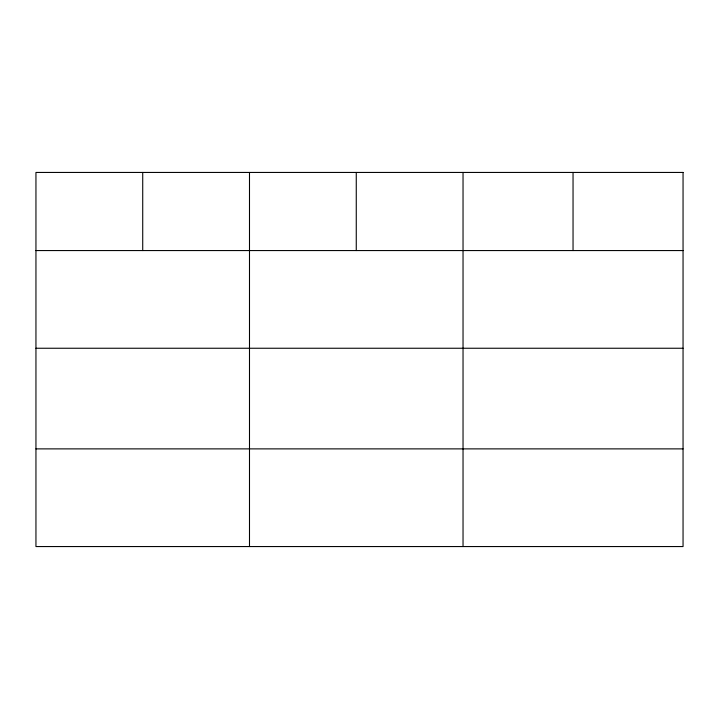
<?xml version="1.0" encoding="UTF-8"?>
<svg xmlns="http://www.w3.org/2000/svg" width="719" height="719" viewBox="0 0 719 719"><rect width="100%" height="100%" fill="white"/><g stroke="black" fill="none" stroke-linecap="round" stroke-linejoin="round"><path stroke-width="1.08" d="M35.95 250.563L683.05 250.563M35.95 348.248L683.05 348.248M35.95 448.881L683.05 448.881M573.043 172.443L573.043 250.563M463.036 172.443L463.036 546.557M356.264 172.443L356.264 250.563M249.493 172.443L249.493 546.557M142.722 172.443L142.722 250.563M683.05 172.443L35.95 172.443L35.95 546.557L683.05 546.557L683.05 172.443"/></g></svg>
